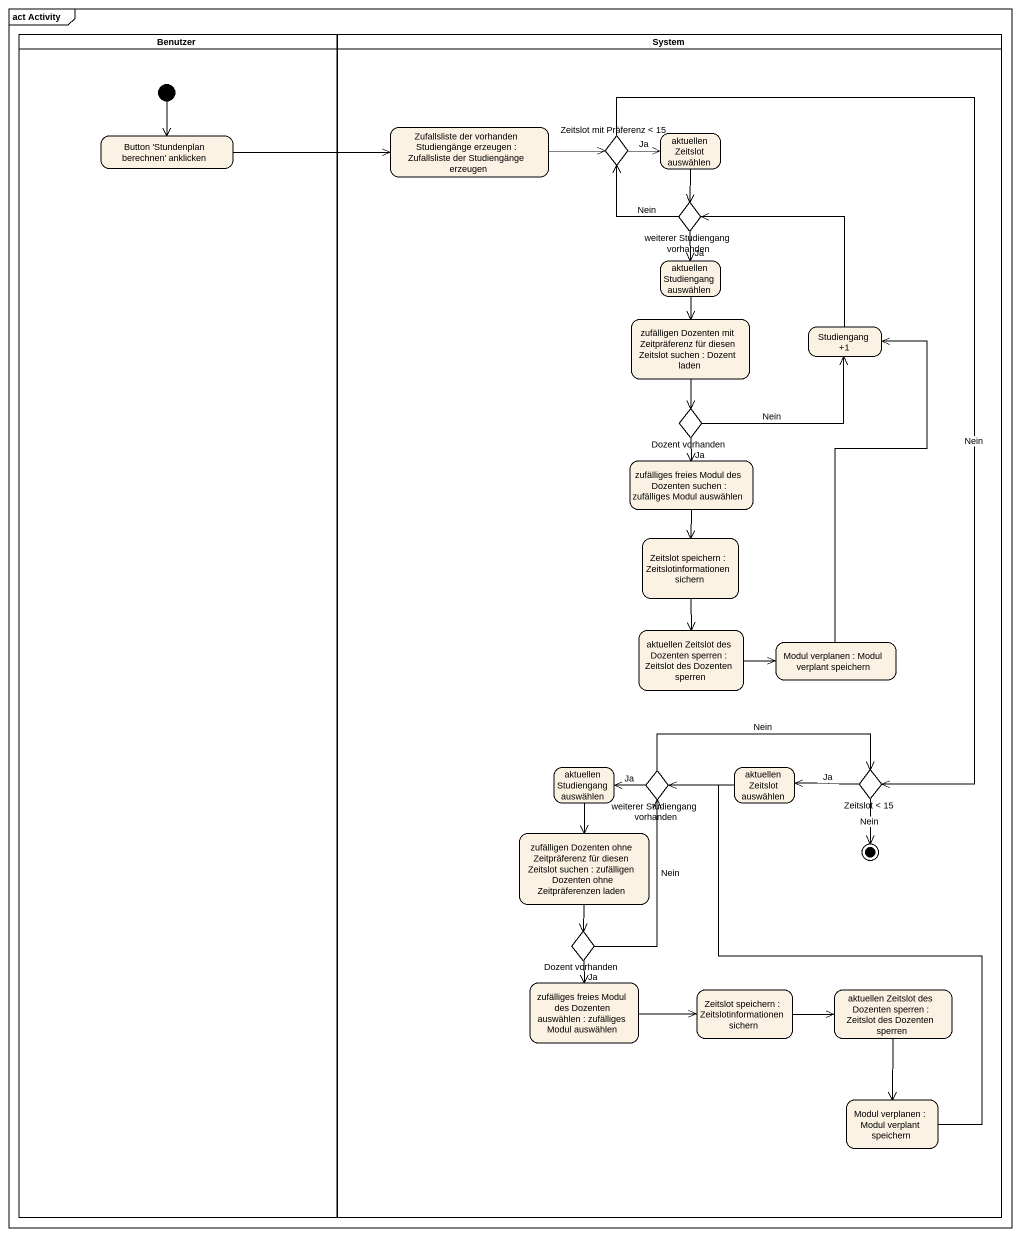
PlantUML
@startuml
mainframe act Activity
hide empty description
state Benutzer <<partition>> {
  state "Button 'Stundenplan berechnen' anklicken" as Button_Stundenplan
  [*] --> Button_Stundenplan
}
state System <<partition>> {
  state "Zufallsliste der vorhanden Studiengänge erzeugen : Zufallsliste der Studiengänge erzeugen" as Zufallsliste_der_vorhanden
  state "Zeitslot mit Präferenz < 15" as Zeitslot_mit_Präferenz_15 <<choice>>
  state "aktuellen Zeitslot auswählen" as aktuellen_Zeitslot_auswählen
  state "weiterer Studiengang vorhanden" as weiterer_Studiengang <<choice>>
  state "aktuellen Studiengang auswählen" as aktuellen_Studiengang
  state "zufälligen Dozenten mit Zeitpräferenz für diesen Zeitslot suchen : Dozent laden" as zufälligen_Dozenten_mit
  state "Studiengang +1" as Studiengang_1
  state "Dozent vorhanden" as Dozent_vorhanden <<choice>>
  state "zufälliges freies Modul des Dozenten suchen : zufälliges Modul auswählen" as zufälliges_freies_Modul_des
  state "Zeitslot speichern : Zeitslotinformationen sichern" as Zeitslot_speichern
  state "aktuellen Zeitslot des Dozenten sperren : Zeitslot des Dozenten sperren" as aktuellen_Zeitslot_des
  state "Modul verplanen : Modul verplant speichern" as Modul_verplanen
  state "aktuellen Studiengang auswählen" as aktuellen_Studiengang_2
  state "weiterer Studiengang vorhanden" as weiterer_Studiengang_2 <<choice>>
  state "aktuellen Zeitslot auswählen" as aktuellen_Zeitslot_auswählen_2
  state "Zeitslot < 15" as Zeitslot_15 <<choice>>
  state "zufälligen Dozenten ohne Zeitpräferenz für diesen Zeitslot suchen : zufälligen Dozenten ohne Zeitpräferenzen laden" as zufälligen_Dozenten_ohne
  state "Dozent vorhanden" as Dozent_vorhanden_2 <<choice>>
  state "zufälliges freies Modul des Dozenten auswählen : zufälliges Modul auswählen" as zufälliges_freies_Modul_des_2
  state "Zeitslot speichern : Zeitslotinformationen sichern" as Zeitslot_speichern_2
  state "aktuellen Zeitslot des Dozenten sperren : Zeitslot des Dozenten sperren" as aktuellen_Zeitslot_des_2
  state "Modul verplanen : Modul verplant speichern" as Modul_verplanen_2
  Zeitslot_15 --> [*] : Nein
}
Zufallsliste_der_vorhanden -right-> Zeitslot_mit_Präferenz_15
Button_Stundenplan -right-> Zufallsliste_der_vorhanden
Zeitslot_mit_Präferenz_15 -right-> aktuellen_Zeitslot_auswählen : Ja
Zeitslot_mit_Präferenz_15 --> Zeitslot_15 : Nein
aktuellen_Zeitslot_auswählen --> weiterer_Studiengang
weiterer_Studiengang -up-> Zeitslot_mit_Präferenz_15 : Nein
weiterer_Studiengang --> aktuellen_Studiengang : Ja
aktuellen_Studiengang --> zufälligen_Dozenten_mit
zufälligen_Dozenten_mit --> Dozent_vorhanden
Studiengang_1 -up-> weiterer_Studiengang
Dozent_vorhanden -right-> Studiengang_1 : Nein
Dozent_vorhanden --> zufälliges_freies_Modul_des : Ja
zufälliges_freies_Modul_des --> Zeitslot_speichern
Zeitslot_speichern --> aktuellen_Zeitslot_des
aktuellen_Zeitslot_des -right-> Modul_verplanen
Modul_verplanen -up-> Studiengang_1
aktuellen_Studiengang_2 --> zufälligen_Dozenten_ohne
weiterer_Studiengang_2 -left-> aktuellen_Studiengang_2 : Ja
weiterer_Studiengang_2 -right-> Zeitslot_15 : Nein
aktuellen_Zeitslot_auswählen_2 -left-> weiterer_Studiengang_2
Zeitslot_15 -left-> aktuellen_Zeitslot_auswählen_2 : Ja
zufälligen_Dozenten_ohne --> Dozent_vorhanden_2
Dozent_vorhanden_2 -up-> weiterer_Studiengang_2 : Nein
Dozent_vorhanden_2 --> zufälliges_freies_Modul_des_2 : Ja
zufälliges_freies_Modul_des_2 -right-> Zeitslot_speichern_2
Zeitslot_speichern_2 -right-> aktuellen_Zeitslot_des_2
aktuellen_Zeitslot_des_2 --> Modul_verplanen_2
Modul_verplanen_2 -up-> weiterer_Studiengang_2
@enduml
